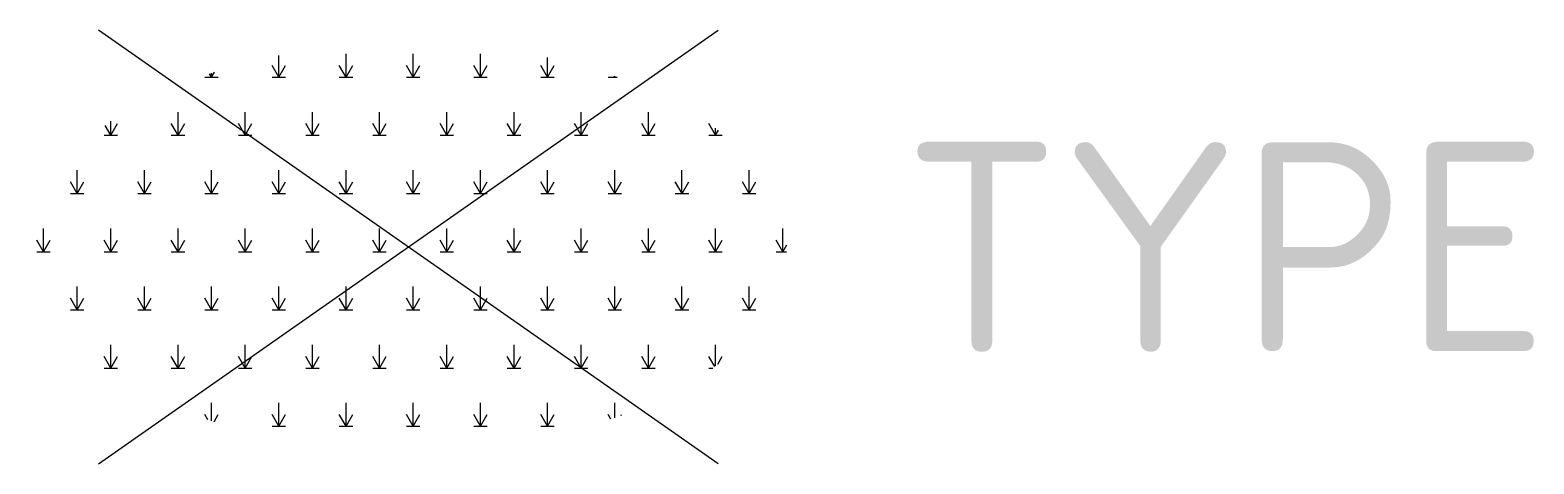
# Model space of a CAD drawing. Extents: x -3.3 to 9.7, y -1.9 to 1.9.
import ezdxf
from ezdxf.enums import TextEntityAlignment as Align

# ---------------------------------------------------------------- set-up
doc = ezdxf.new("R2010")
doc.units = 0
doc.styles.add('NLCS-ISO', font='NLCS-ISO.ttf')

msp = doc.modelspace()

# ---------------------------------------------------------------- hatches: boundary and pattern name
h = msp.add_hatch()
h.set_pattern_fill('GR-RIETLAND', color=256, scale=0.1, style=0, pattern_type=2)
h.set_pattern_definition([(0, (-2.0381, -1.0405), (0.288675, 0.5), [0.11547, -0.46188]), (60, (-1.98036, -1.0405), (-0.288675, 0.5), [0.11547, -0.46188]), (90, (-1.98036, -1.0405), (-0.288675, 0.5), [0.2, -0.8]), (120, (-1.98036, -1.0405), (-0.57735, -1e-07), [0.11547, -0.46188])])
edge = h.paths.add_edge_path()
edge.add_ellipse((0, 0), major_axis=(-3.25, 0), ratio=0.538462, start_angle=0, end_angle=360, ccw=False)

# ---------------------------------------------------------------- linework, layer by layer
for p, q in [((-2.662, -1.864), (2.662, 1.864)), ((2.662, -1.864), (-2.662, 1.864))]:
    msp.add_line(p, q)

# ---------------------------------------------------------------- texts
at = {"style": 'NLCS-ISO'}
msp.add_attdef('TYPE', text='', height=1.8, dxfattribs=at).set_placement((4.25, 0), align=Align.MIDDLE_LEFT)

doc.saveas('drawing.dxf')
